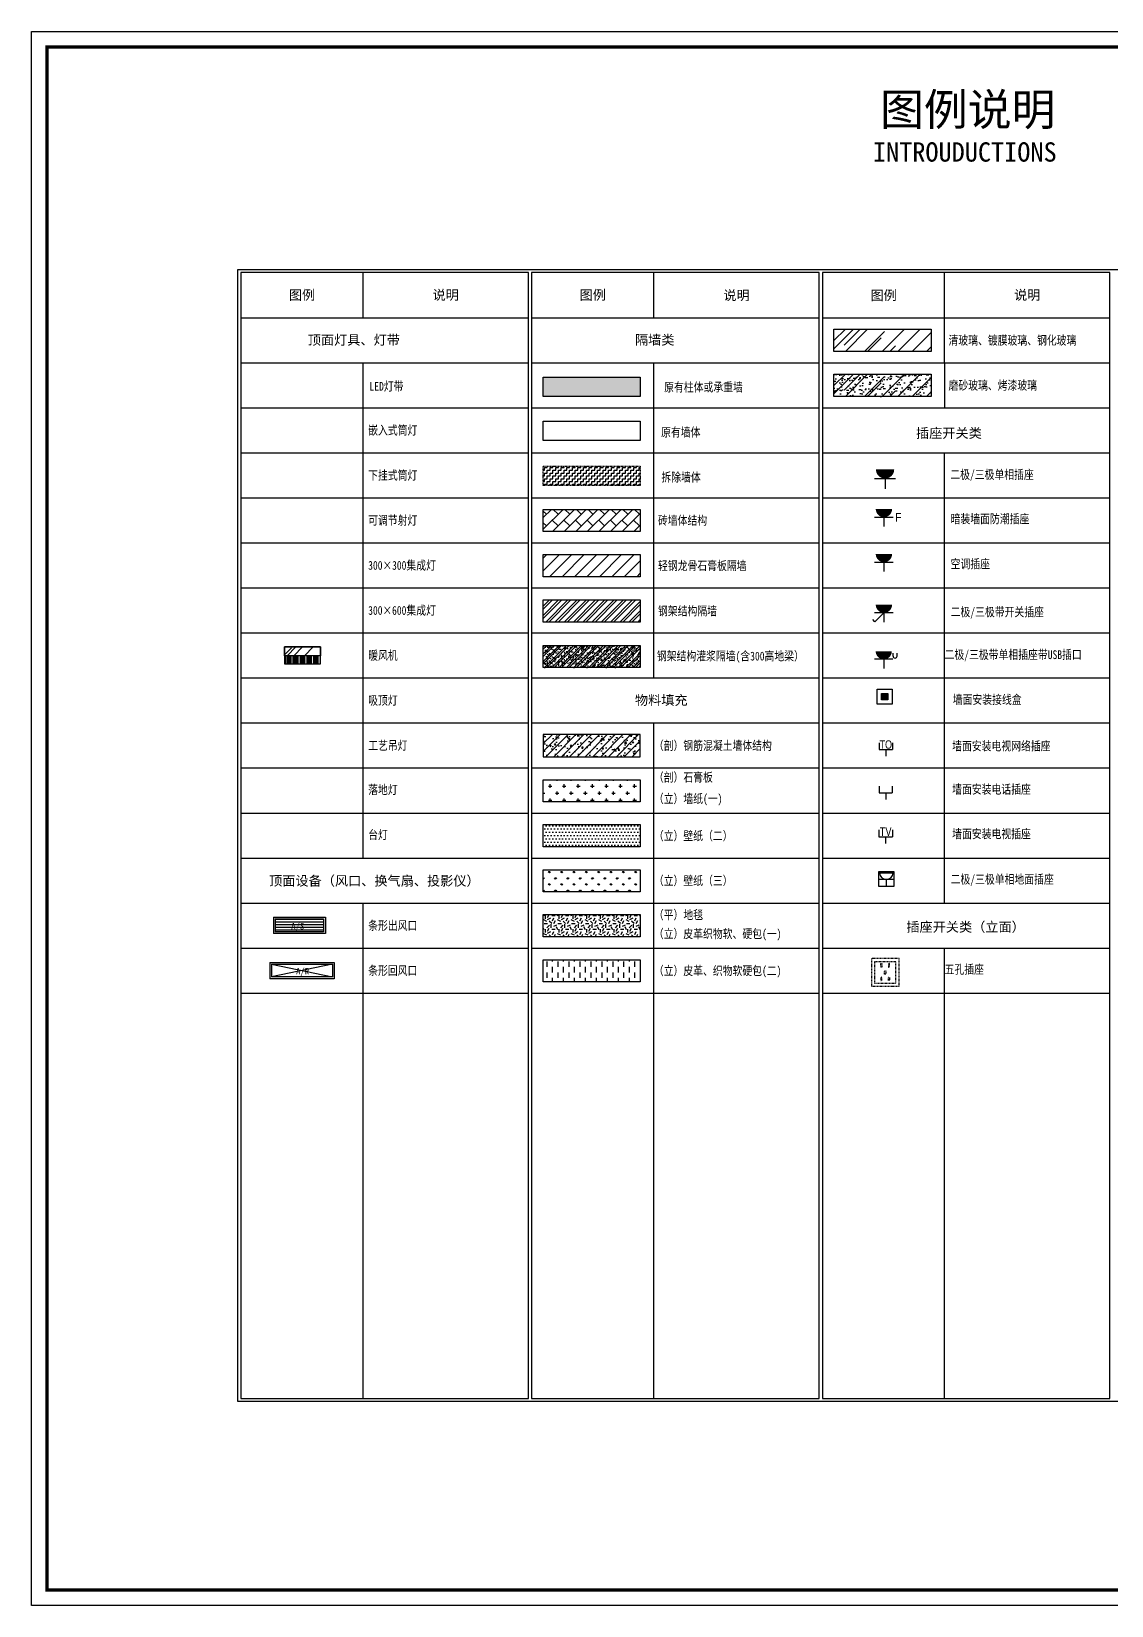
# Paper-space layout '平面系统图' of a CAD drawing. Header units: millimetres. Extents: x 29439 to 69227, y 7148 to 13316.
# Drawn here: x 30501 to 30697.8, y 7172.2 to 7459 of the extents above; entities that cross this region are included whole.
import ezdxf
from ezdxf.enums import TextEntityAlignment as Align

# ---------------------------------------------------------------- set-up
doc = ezdxf.new("R2010")
doc.units = ezdxf.units.MM
doc.header["$MEASUREMENT"] = 0
doc.linetypes.add('DASH', pattern=[0.35, 0.25, -0.1])
doc.linetypes.add('DASHED', pattern=[0.75, 0.5, -0.25])
for name, color, linetype in [('A-土建墙（含管井、立管）', 6, 'Continuous'), ('A-土建柱填充', 251, 'Continuous'), ('A-墙体拆改', 1, 'DASH'), ('A-新隔墙填充', 177, 'Continuous'), ('C-顶面设备（风口、换气扇、投影仪）', 7, 'Continuous'), ('E-开关插座点位', 7, 'DASHED'), ('E-立面填充', 250, 'Continuous'), ('LOGO', 8, 'Continuous'), ('M-机电点位(布局空间)', 7, 'Continuous'), ('W-图框', 251, 'Continuous'), ('W-文字', 35, 'Continuous'), ('顶面', 51, 'Continuous')]:
    doc.layers.add(name, color=color, linetype=linetype)
doc.styles.add('HZ', font='bzxw.shx', dxfattribs={"width": 0.9, "bigfont": 'bzhz.shx'})
doc.styles.add('WORD-2', font='simhei.ttf')
doc.styles.add('仿宋', font='simfang.ttf', dxfattribs={"width": 0.8})

# ---------------------------------------------------------------- blocks, each defined once
blk = doc.blocks.new('条形风口')
h = blk.add_hatch()
h.set_pattern_fill('ANSI31', color=250, scale=8, angle=315, style=0)
h.set_pattern_definition([(0, (0, 0), (8.881784197001252e-15, 25.4), [])])
h.paths.add_polyline_path([(-16.12207963768739, 16.12207963752007), (-16.12207963768742, 137.0376769190734), (-467.5403094889771, 137.0376769190734), (-467.5403094889771, 16.12207963752007)])
blk.add_line((-483.6623891261988, 153.1597565565935), (-483.6623891261988, 0))
at = {"color": 251}
blk.add_line((-467.5403094889771, 137.0376769190734), (-467.5403094889771, 16.12207963752007), dxfattribs=at)
blk.add_lwpolyline([(-483.6623891261988, 153.1597565565935), (0, 153.1597565565935), (0, 0), (-483.6623891261988, 0)])
blk.add_lwpolyline([(-483.6623891261988, 153.1597565565935), (0, 153.1597565565935), (0, 0), (-483.6623891261988, 0)])
blk.add_lwpolyline([(-467.5403094889771, 137.0376769190734), (-16.12207963768742, 137.0376769190734), (-16.12207963768742, 16.12207963752007), (-467.5403094889771, 16.12207963752007)], dxfattribs=at)
blk.add_lwpolyline([(-467.5403094889771, 137.0376769190734), (-16.12207963768742, 137.0376769190734), (-16.12207963768742, 16.12207963752007), (-467.5403094889771, 16.12207963752007)], dxfattribs=at)
at = {"style": 'WORD-2', "flags": 1}
blk.add_attdef('A/S_001', (-341.8309105697854, -165.7867757631267), '', height=82.71900717422854, dxfattribs=at)
blk = doc.blocks.new('条形风口1')
blk.add_line((-2.91038304567337e-11, 149.9999999999964), (0, 0))
at = {"color": 251}
for p, q in [((16.12207963719266, 133.8779203624754), (16.12207963721812, 16.12207963751916)), ((16.12207963719266, 133.8779203624754), (583.8779203623089, 16.12207963751916)), ((583.8779203622798, 133.8779203624754), (16.12207963721812, 16.12207963751916))]:
    blk.add_line(p, q, dxfattribs=at)
blk.add_lwpolyline([(-2.91038304567337e-11, 149.9999999999964), (599.9999999999709, 149.9999999999964), (600, 0), (0, 0)])
blk.add_lwpolyline([(-2.91038304567337e-11, 149.9999999999964), (599.9999999999709, 149.9999999999964), (600, 0), (0, 0)])
blk.add_lwpolyline([(16.12207963719266, 133.8779203624754), (583.8779203622798, 133.8779203624754), (583.8779203623089, 16.12207963751916), (16.12207963721812, 16.12207963751916)], dxfattribs=at)
blk.add_lwpolyline([(16.12207963719266, 133.8779203624754), (583.8779203622798, 133.8779203624754), (583.8779203623089, 16.12207963751916), (16.12207963721812, 16.12207963751916)], dxfattribs=at)
at = {"style": 'WORD-2'}
blk.add_attdef('A/S_001', (253.0175204722898, 39.42677585221856), '', height=59.99999999999999, dxfattribs=at)
blk = doc.blocks.new('二极 三极单相插座  暗装')
for p, q in [((-54.08632649161154, 54.50120122862427), (54.08632649158244, 54.50120122862427)), ((0, 54.50120122862427), (0, 0))]:
    blk.add_line(p, q)
at = {"const_width": 47.20275000180854}
blk.add_lwpolyline([(23.64862500090385, 101.4327811558542, -0.4142135623730951), (0, 77.78415615495032, -0.4142135623730951), (-23.64862500090385, 101.4327811558542, -0.4142135623730951)], format="xyb", dxfattribs=at)
blk = doc.blocks.new('*U201')
at = {"color": 0}
blk.add_lwpolyline([(0, -43), (86, -43), (86, 43), (0, 43)], close=True, dxfattribs=at)
at = {"color": 251}
for points in [[(10, -33), (76, -33), (76, 33), (10, 33)], [(29.17561461753212, 27.45254471567462), (33, 27.45254471567462), (33, 16.88952794165818), (29.17561461753212, 16.88952794165818)], [(44.9121926912339, -5.281508387008215), (41.08780730876602, -5.281508387008215), (41.08780730876602, 5.281508387008215), (44.9121926912339, 5.281508387008215)], [(56.82438538246797, 27.4525447156745), (53.00000000000011, 27.45254471567454), (53.00000000000002, 16.8895279416581), (56.82438538246789, 16.88952794165806)], [(29.17561461753212, -24.86963931493227), (33, -24.86963931493227), (33, -14.30662254091583), (29.17561461753212, -14.30662254091583)], [(56.82438538246757, -24.86963931493238), (52.99999999999967, -24.86963931493234), (52.99999999999977, -14.30662254091591), (56.82438538246765, -14.30662254091594)]]:
    blk.add_lwpolyline(points, close=True, dxfattribs=at)
blk = doc.blocks.new('墙面防潮插座 暗装')
for p, q in [((-54.08632649161154, 54.50120122862427), (54.08632649158244, 54.50120122862427)), ((0, 54.50120122862427), (0, 0))]:
    blk.add_line(p, q)
at = {"const_width": 47.20275000180854}
blk.add_lwpolyline([(23.64862500090385, 101.4327811558542, -0.4142135623730951), (0, 77.78415615495032, -0.4142135623730951), (-23.64862500090385, 101.4327811558542, -0.4142135623730951)], format="xyb", dxfattribs=at)
at = {"style": 'HZ', "width": 0.9}
blk.add_text('F', height=50.00000000154614, dxfattribs=at).set_placement((82.81688806164311, 53.39449717817843), align=Align.MIDDLE)
blk = doc.blocks.new('墙面安装接线盒（平面）')
blk.add_hatch(color=250).paths.add_polyline_path([(61.00000000005821, 61.00000000006548), (25, 61.00000000006548), (25, 25), (61.00000000005821, 25)])
blk.add_lwpolyline([(0, 86.00000000006548), (86.00000000005821, 86.00000000006548), (86.00000000005821, 0), (0, 0)], close=True)
at = {"color": 251}
blk.add_lwpolyline([(25, 61.00000000006548), (61.00000000005821, 61.00000000006548), (61.00000000005821, 25), (25, 25)], close=True, dxfattribs=at)
blk = doc.blocks.new('3WFWDW')
for p, q in [((28734.17507230138, -53300.84890208498), (28842.34772528459, -53300.84890208498)), ((28842.34772528458, -53351.76519507443), (28734.17507230138, -53351.76519507443)), ((28788.26139879297, -53351.76519507443), (28788.26139879297, -53406.26639630305))]:
    blk.add_line(p, q)
blk.add_lwpolyline([(28729.56653944845, -53291.6276991358), (28847.63708397897, -53291.6276991358), (28847.63708397897, -53407.81301811361), (28729.56653944845, -53407.81301811361)], close=True)
for centre, radius, start, end in [((28788.54551437017, -53297.27838137383), 54.4875544404814, 183.7572334339885, 269.7012400831326), ((28787.97728321579, -53297.27838137382), 54.48755444048588, 270.298759916963, 356.2427665660044)]:
    blk.add_arc(centre, radius, start, end)
blk = doc.blocks.new('二极 三极带开关插座 暗装')
for p, q in [((-43.69250389302033, 2.244025026855525), (-54.90161723474739, 13.43974651797635)), ((45.78736634177039, 46.13858305034591), (-45.78736634174129, 46.13858305034591)), ((0, 46.13858305034591), (-43.69250389302033, 2.244025026855525)), ((0, 46.13858305034591), (0, 0))]:
    blk.add_line(p, q)
at = {"const_width": 39.96000000123568}
blk.add_lwpolyline([(-20.0200000006007, 85.86902108368668, 0.4142135623730951), (0, 65.8490210830696, 0.4142135623730951), (20.02000000062981, 85.86902108368668, 0.4142135623730951)], format="xyb", dxfattribs=at)
blk = doc.blocks.new('cvhsj')
at = {"layer": 'M-机电点位(布局空间)'}
for p, q in [((12253.70355291562, -143759.5060262741), (12271.40445455801, -143759.5060262741)), ((12253.70355291562, -143783.154651275), (12271.40445455801, -143783.154651275))]:
    blk.add_line(p, q, dxfattribs=at)
blk.add_lwpolyline([(12253.70355291562, -143759.5060262741, 0.4142135623730951), (12241.87924041517, -143771.3303387746, 0.4142135623730951), (12253.70355291562, -143783.154651275, 0.4142135623730951)], format="xyb", dxfattribs=at)
at = {"layer": 'M-机电点位(布局空间)', "color": 7, "xscale": -1, "rotation": 270}
blk.add_blockref('二极 三极单相插座  暗装', (12180.50465863156, -143705.1020544705), dxfattribs=at)
blk = doc.blocks.new('墙面安装电脑信息插座')
at = {"linetype": 'Continuous'}
for p, q in [((-40.00000000125146, 80.00000000252112), (-40.00000000125146, 40.00000000126056)), ((-40.00000000125146, 40.00000000126056), (40.00000000125146, 40.00000000126056)), ((0, 40.00000000126056), (0, 0)), ((40.00000000125146, 80.00000000252112), (40.00000000125146, 40.00000000126056))]:
    blk.add_line(p, q, dxfattribs=at)
at = {"style": 'HZ', "width": 0.8}
blk.add_text('TO', height=50.00000000154614, dxfattribs=at).set_placement((0, 70.00000000218824), align=Align.MIDDLE)
blk = doc.blocks.new('墙面安装电视插座')
at = {"linetype": 'Continuous'}
for p, q in [((-40.00000000125146, 80.00000000252112), (-40.00000000125146, 40.00000000126056)), ((-40.00000000125146, 40.00000000126056), (40.00000000125146, 40.00000000126056)), ((0, 40.00000000126056), (0, 0)), ((40.00000000125146, 80.00000000252112), (40.00000000125146, 40.00000000126056))]:
    blk.add_line(p, q, dxfattribs=at)
at = {"style": 'HZ', "width": 0.8}
blk.add_text('TV', height=50.00000000154614, dxfattribs=at).set_placement((0, 70.00000000218824), align=Align.MIDDLE)
blk = doc.blocks.new('A$C770721B3')
h = blk.add_hatch()
h.set_pattern_fill('玻璃', color=251, scale=5, angle=45, style=0)
h.set_pattern_definition([(45, (0.2930009575421764, -4.101987353125395), (4.242640687119286, 11.31370849898476), [75, -10, 25, -5]), (45, (3.227494099466298, 2.368039694731522), (-8.237794000823278, 1.166726188957804), [15, -1.65, 30, -3.75]), (45, (-0.9444359095342634, 0.6709834198838109), (16.0159685938753, 20.75358402782517), [40, -7, 20, -5])])
h.paths.add_polyline_path([(0.2930009575421755, 4.101987185577826), (0.293000957542648, 2.124243323568976), (8.496975496245813, 2.124243323568976), (8.49697549624534, 4.101987185577826)])
h = blk.add_hatch()
h.set_pattern_fill('ACAD_ISO04W100', color=251, scale=5, angle=45, style=0)
h.set_pattern_definition([(0, (4.394988226894384, 1.208621165231591), (0, 0.25), [1.2, -0.15, 0.025, -0.15])])
h.paths.add_polyline_path([(8.496975496245796, 2.124243323568976), (0.2930009575426311, 2.124243323568976), (0.2930009575430859, 0.2929990068941777), (8.49697549624625, 0.2929990068941777)])
at = {"color": 251}
for points in [[(0.2930009575421764, 2.124243323568976), (0.2930009575421764, 4.101987185577826), (8.49697549624534, 4.101987185577826), (8.49697549624716, 2.124243323568976)], [(0.2930009575430859, 0.2929990068941777), (8.49697549624625, 0.2929990068941777), (8.49697549624534, 4.101987185577826), (0.2930009575421764, 4.101987185577826)], [(0.2930009575439954, 2.124243323568976), (0.2930009575430859, 0.2929990068941777), (8.49697549624625, 0.2929990068941777), (8.49697549624716, 2.124243323568976)]]:
    blk.add_lwpolyline(points, close=True, dxfattribs=at)

psp = doc.layouts.new('平面系统图')

# ---------------------------------------------------------------- hatches: boundary and pattern name
h = psp.add_hatch()
h.set_pattern_fill('ZIGZAG', color=250, scale=0.16, style=0)
h.set_pattern_definition([(0, (30973.94665536334, 7183.979559267687), (0.508, 0.508), [0.508, -0.508]), (90, (30974.45465536334, 7183.979559267687), (-0.508, 0.508), [0.508, -0.508])])
h.paths.add_polyline_path([(30594.23843658136, 7379.793538618323), (30611.92129970155, 7379.793538618323), (30611.92129970155, 7376.277242201172), (30594.23843658136, 7376.277242201172)])
at = {"layer": 'A-土建柱填充'}
psp.add_hatch(color=256, dxfattribs=at).paths.add_polyline_path([(30611.92129970155, 7392.513769081575), (30611.92129970155, 7396.030065498726), (30594.23843658136, 7396.030065498726), (30594.23843658136, 7392.513769081575)])
at = {"layer": 'A-新隔墙填充'}
h = psp.add_hatch(dxfattribs=at)
h.set_pattern_fill('ANSI32', color=256, scale=0.1, style=0)
h.set_pattern_definition([(44.99999999999999, (28697.56582804502, 7196.025791913618), (-0.6735192090801867, 0.6735192090801867), []), (44.99999999999999, (28698.01484104502, 7196.025791913618), (-0.6735192090801867, 0.6735192090801867), [])])
h.paths.add_polyline_path([(30594.23843658133, 7347.14517146944), (30611.92129970152, 7347.14517146944), (30611.92129970152, 7343.104990903736), (30594.23843658133, 7343.104990903736)])
h = psp.add_hatch(dxfattribs=at)
h.set_pattern_fill('AR-CONC', color=250, scale=0.008)
h.set_pattern_definition([(49.99999999999999, (30597.16827427993, 7347.14517146944), (1.457477351968032, -0.1275126843112247), [0.1524, -1.6764]), (355, (30597.16827427993, 7347.14517146944), (-0.2819473713997547, 1.528454761912281), [0.12192, -1.34112467336]), (100.4514446999999, (30597.28973033593, 7347.13454544144), (1.175529976722826, 1.400942015297561), [0.1295200703999997, -1.424721956799998]), (46.18420000000002, (30597.16827427993, 7347.55157146944), (2.168632327137039, -0.3363386234618172), [0.2285999999999987, -2.51459999999999]), (96.63555760999992, (30597.34899347993, 7347.52354346944), (1.899233072412024, 1.979408996781772), [0.19428018512, -2.13708486528]), (351.1841511700001, (30597.16827427993, 7347.55157146944), (1.899233072519816, 1.979408996684261), [0.18287973656, -2.01167785536]), (21, (30597.37147427993, 7347.44997146944), (1.21291513015306, -0.818121585496701), [0.1524, -1.6764]), (326.0000000000001, (30597.37147427993, 7347.44997146944), (0.4944162267811766, 1.473503728978554), [0.12192, -1.34112]), (71.45144499999999, (30597.47255054073, 7347.38179467024), (1.707331354229729, 0.655382151087242), [0.1295200704, -1.4247195008]), (37.50000000000001, (30597.16827427993, 7347.14517146944), (0.02470882600473454, 0.676440310985225), [0, -1.324864, 0, -1.36144, 0, -1.3462]), (7.500000000000001, (30597.16827427993, 7347.14517146944), (0.534557300082446, 0.8014445985449561), [0, -0.776224, 0, -1.294384, 0, -0.5130800000000001]), (327.5, (30596.71513827993, 7347.14517146944), (1.084724761334971, -0.04582995194138755), [0, -0.508, 0, -1.58496, 0, -2.10312]), (317.5, (30596.51193827993, 7347.14517146944), (1.185033451088144, 0.2034119282666643), [0, -0.6604000000000001, 0, -1.052576, 0, -1.49352])])
h.paths.add_polyline_path([(30594.23843658133, 7347.14517146944), (30611.92129970152, 7347.14517146944), (30611.92129970152, 7343.104990903736), (30594.23843658133, 7343.104990903736)])
at = {"layer": 'E-立面填充', "ltscale": 1000}
h = psp.add_hatch(dxfattribs=at)
h.set_pattern_fill('AR-RROOF', color=250, scale=0.1683408569043624, angle=45, style=0)
h.set_pattern_definition([(44.99999999999999, (30473.20487571061, 7142.507960953811), (3.628185625539426, 9.675161668105131), [64.13786648056207, -8.55171553074161, 21.37928882685403, -4.275857765370805]), (44.99999999999999, (30475.71437076828, 7148.040944032758), (-7.044727089589049, 0.9977510470233419), [12.82757329611242, -1.411033062572366, 25.65514659222483, -3.206893324028104]), (44.99999999999999, (30472.14665490317, 7146.589669782542), (13.69640073641133, 17.74787468493035), [34.20686212296644, -5.986200871519128, 17.10343106148322, -4.275857765370805])])
h.paths.add_polyline_path([(30647.21267217411, 7400.713175862019), (30664.89553477361, 7400.713175862019), (30664.89553477361, 7404.753356427725), (30647.21267217411, 7404.753356427725)])
h = psp.add_hatch(dxfattribs=at)
h.set_pattern_fill('AR-RROOF', color=250, scale=0.1683408569043624, angle=45, style=0)
h.set_pattern_definition([(44.99999999999999, (30473.20487571061, 7134.303986415107), (3.628185625539426, 9.675161668105131), [64.13786648056207, -8.55171553074161, 21.37928882685403, -4.275857765370805]), (44.99999999999999, (30475.71437076828, 7139.836969494055), (-7.044727089589049, 0.9977510470233419), [12.82757329611242, -1.411033062572366, 25.65514659222483, -3.206893324028104]), (44.99999999999999, (30472.14665490317, 7138.385695243838), (13.69640073641133, 17.74787468493035), [34.20686212296644, -5.986200871519128, 17.10343106148322, -4.275857765370805])])
h.paths.add_polyline_path([(30647.21267217411, 7392.509201323316), (30664.89553477361, 7392.509201323316), (30664.89553477361, 7396.54938188902), (30647.21267217411, 7396.54938188902)])
h = psp.add_hatch(dxfattribs=at)
h.set_pattern_fill('AM砂、灰土SC0.1', color=250, scale=0.008, angle=45, style=0)
h.set_pattern_definition([(82.50000000000001, (30973.94665536334, 7339.855075503047), (-1.125610547127714, 1.054341698025288), [0, -1.215999999999996, 0, -1.359999999999997, 0, -1.299999999999996]), (52.49999999999999, (30973.94665536334, 7339.855075503047), (-0.595310008593669, 2.597583783762943), [0, -0.6560000000000001, 0, -1.096, 0, -0.42]), (12.5, (30973.25086229065, 7339.159282430361), (1.758423418312238, 1.764825906521974), [0, -0.4, 0, -1.44, 0, -1.88]), (2.499999999999997, (30973.25086229065, 7339.159282430361), (1.204033730841295, 2.197010280676081), [0, -0.2, 0, -0.944, 0, -1.08])])
h.paths.add_polyline_path([(30647.21267217411, 7392.509201323316), (30664.89553477361, 7392.509201323316), (30664.89553477361, 7396.54938188902), (30647.21267217411, 7396.54938188902)])
at = {"layer": 'E-立面填充'}
h = psp.add_hatch(dxfattribs=at)
h.set_pattern_fill('BRICK', color=250, scale=0.2356771996661073, angle=45, style=0)
h.set_pattern_definition([(44.99999999999999, (22224.29929294185, 7768.92889686044), (-1.058220807448998, 1.058220807448999), []), (135, (22224.29929294185, 7768.92889686044), (-2.116441614897997, -2.116441614897996), [1.496550217879781, -1.496550217879781]), (135, (22225.35751374931, 7769.987117667889), (-2.116441614897997, -2.116441614897996), [-1.496550217879781, 1.496550217879781])])
h.paths.add_polyline_path([(30611.92129970155, 7371.937458272784), (30594.23843658136, 7371.937458272784), (30594.23843658136, 7367.897277707079), (30611.92129970155, 7367.897277707079)])
at = {"layer": 'E-立面填充', "ltscale": 1000}
h = psp.add_hatch(dxfattribs=at)
h.set_pattern_fill('ANSI31', color=250, scale=0.505022570713087, style=0)
h.set_pattern_definition([(44.99999999999999, (22224.29929294185, 7768.757255202455), (-1.13380800798107, 1.13380800798107), [])])
h.paths.add_polyline_path([(30594.23843658136, 7363.685455483484), (30611.92129970155, 7363.685455483484), (30611.92129970155, 7359.645274917779), (30594.23843658136, 7359.645274917779)])
h = psp.add_hatch(dxfattribs=at)
h.set_pattern_fill('ANSI32', color=250, scale=0.1250123380102836, style=0)
h.set_pattern_definition([(44.99999999999999, (28221.6088039679, 7169.149358210963), (-0.8419821102195109, 0.8419821102195111), []), (44.99999999999999, (28222.17012561717, 7169.149358210963), (-0.8419821102195109, 0.8419821102195111), [])])
h.paths.add_polyline_path([(30594.23843658133, 7355.433452694054), (30611.92129970152, 7355.433452694054), (30611.92129970152, 7351.393272128349), (30594.23843658133, 7351.393272128349)])
at = {"layer": 'E-立面填充'}
h = psp.add_hatch(dxfattribs=at)
h.set_pattern_fill('AN钢筋混凝土SC10', color=250, scale=0.4040180565704696, style=0, pattern_type=2)
h.set_pattern_definition([(44.99999999999999, (22224.2992919004, 7412.70249373545), (-0.7142097688069731, 0.7142097688069733), []), (49.99999999999999, (22224.2992919004, 7412.70249373545), (2.897860650297366, -0.2535299562131585), [0.3030135424278522, -3.333148966706375]), (355, (22224.2992919004, 7412.70249373545), (-0.5605804415288513, 3.038992040250736), [0.2424108339422817, -2.666519173365099]), (100.4514, (22224.54078028031, 7412.68136625761), (2.33728236107883, 2.78546023906301), [0.257521876892323, -2.832740734699525]), (46.18420000000002, (22224.2992919004, 7413.51052984859), (4.311846543579628, -0.668726704946696), [0.4545203136417755, -4.999723450059535]), (96.63559999999981, (22224.65861240912, 7413.454802397711), (3.776206098446842, 3.935612090717601), [0.3862828274590265, -4.249110423298958]), (351.1842, (22224.2992919004, 7413.51052984859), (3.776203026232629, 3.935615040149945), [0.3636162509134229, -3.999778760047652]), (21, (22224.70330995696, 7413.308520820305), (2.411612271501089, -1.626653017451686), [0.3030135424278522, -3.333148966706375]), (326.0000000000001, (22224.70330995696, 7413.308520820305), (0.9830378753675619, 2.929737119218181), [0.2424108339422817, -2.666519173365099]), (71.4514, (22224.90427756003, 7413.172966273795), (3.394651134860251, 1.303081444654632), [0.2575218768923249, -2.832740734699545]), (37.50000000000001, (22224.2992919004, 7412.70249373545), (0.04912801113469868, 1.344951278691805), [0, -2.634197728839462, 0, -2.706920979022147, 0, -2.676619624779362]), (7.499999999999998, (22224.2992919004, 7412.70249373545), (1.062848432602693, 1.593494533233432), [0, -1.543348976099194, 0, -2.573595020353891, 0, -1.020145592840436]), (327.5, (22223.39833163424, 7412.70249373545), (2.156739032160903, -0.09112575444320344), [0, -1.010045141426174, 0, -3.151340841249663, 0, -4.181586885504361]), (317.5, (22222.99431357767, 7412.70249373545), (2.356177427564877, 0.4044422041492418), [0, -1.313058683854027, 0, -2.092813533035032, 0, -2.969532715792951])])
h.paths.add_polyline_path([(30594.23843658133, 7326.877405013691), (30611.92129970156, 7326.877405013692), (30611.92129970156, 7330.917585579396), (30594.23843658133, 7330.917585579396)])
h = psp.add_hatch(dxfattribs=at)
h.set_pattern_fill('CROSS', color=250, scale=0.2020090282852348, style=0)
h.set_pattern_definition([(0, (22222.61588333135, 7412.60329838522), (1.282757329611241, 1.282757329611241), [0.6413786648056203, -1.924135994416862]), (90, (22222.93657266376, 7412.282609052817), (-1.282757329611241, 1.282757329611241), [0.6413786648056203, -1.924135994416862])])
h.paths.add_polyline_path([(30594.23843658133, 7322.665582789966), (30611.92129970156, 7322.665582789966), (30611.92129970156, 7318.625402224261), (30594.23843658133, 7318.625402224261)])
at = {"layer": 'E-立面填充', "ltscale": 1000}
h = psp.add_hatch(dxfattribs=at)
h.set_pattern_fill('DOTS', color=250, scale=0.375037014030881, style=0)
h.set_pattern_definition([(0, (27586.68362108649, 7201.785080397377), (0.2976856298870116, 0.5953712597740233), [0, -0.5953712597740233])])
h.paths.add_polyline_path([(30594.23843658133, 7314.50963650199), (30611.92129918084, 7314.50963650199), (30611.92129918084, 7310.469455936285), (30594.23843658133, 7310.469455936284)])
h = psp.add_hatch(dxfattribs=at)
h.set_pattern_fill('GRASS', color=250, scale=0.0625061690051469, style=0)
h.set_pattern_definition([(90, (27586.68362108648, 7197.922688986654), (-1.12264204841694, 1.12264204841694), [0.297685629887012, -1.94759846694687]), (44.99999999999999, (27586.68362108648, 7197.922688986654), (-1.122642813626106, 1.122642813626107), [0.297685629887012, -1.289971062843719]), (135, (27586.68362108648, 7197.922688986654), (-1.122642813626107, -1.122642813626106), [0.297685629887012, -1.289971062843719])])
h.paths.add_polyline_path([(30594.23843658133, 7306.270382811752), (30611.92129918084, 7306.270382811752), (30611.92129918084, 7302.230202246047), (30594.23843658133, 7302.230202246047)])
at = {"layer": 'E-立面填充'}
h = psp.add_hatch(dxfattribs=at)
h.set_pattern_fill('DD地毯1SC500', color=250, scale=2.500246760205671, style=0, pattern_type=2)
h.set_pattern_definition([(0, (27926.6469535518, 7076.449698950518), (2.500246760205671, 2.500246760205671), [0.6250616900514178, -1.875185070154253]), (0, (27928.02208926991, 7077.949847006642), (2.500246760205671, 2.500246760205671), [0.6250616900514178, -1.875185070154253]), (90, (27926.89697822782, 7077.32478531659), (-2.50024676020567, 2.500246760205671), [0.6250616900514178, -1.875185070154253]), (90, (27927.8970769319, 7078.199871682663), (-2.50024676020567, 2.500246760205671), [0.6250616900514178, -1.875185070154253]), (44.99999999999999, (27927.14700290384, 7078.199871682663), (2.775831520424789e-16, 2.500246760253237), [0.6250616900514178, -2.910821186578005]), (135, (27928.02208926991, 7076.449698950518), (-2.500246760253237, 2.775831520424789e-16), [0.6250616900514178, -2.910821186578005]), (26.56505119999999, (27927.27201524184, 7077.19977297858), (2.500246760205906, 1.000259923850567e-09), [0.6250616900514175, -4.965660025042479]), (26.56505119999999, (27928.39712628394, 7078.449896358683), (2.500246760205906, 1.000259923850567e-09), [0.6250616900514175, -4.965660025042479]), (63.43494882, (27928.39712628394, 7076.449698950518), (1.275092088064729e-10, 2.500246760205906), [0.6250616900514091, -4.965660025042411]), (63.43494882, (27927.27201524184, 7077.57480999261), (1.275092088064729e-10, 2.500246760205906), [0.6250616900514091, -4.965660025042411]), (63.43494882, (27928.14710160792, 7076.949748302559), (1.275092088064729e-10, 2.500246760205906), [0.6250616900514091, -4.965660025042411]), (116.5650512, (27926.6469535518, 7077.824834668631), (-1.000260756600023e-09, 2.500246760205906), [0.6250616900514094, -4.965660025042414]), (153.43494882, (27927.14700290384, 7076.824735964549), (-2.500246760205906, 1.27510041555929e-10), [0.6250616900514177, -4.965660025042479])])
h.paths.add_polyline_path([(30594.23843658134, 7298.101687424582), (30611.92129970157, 7298.101687424582), (30611.92129970157, 7294.061506858878), (30594.23843658134, 7294.061506858878)])
at = {"layer": 'E-立面填充', "ltscale": 1000}
h = psp.add_hatch(dxfattribs=at)
h.set_pattern_fill('DASH', color=250, scale=8, angle=90, style=0)
h.set_pattern_definition([(90, (30973.94665536334, 7167.57161019028), (-1, 1), [1, -1])])
h.paths.add_polyline_path([(30594.23843658134, 7289.89771288588), (30611.92129918084, 7289.897712885881), (30611.92129918084, 7285.857532320175), (30594.23843658134, 7285.857532320175)])

# ---------------------------------------------------------------- linework, layer by layer
for p, q in [((30654.60849235928, 7362.323229122313), (30658.01658168386, 7362.323229122313)), ((30656.31253702157, 7362.323229122313), (30656.31253702157, 7360.606113409963))]:
    psp.add_line(p, q)
at = {"const_width": 1.487170591970678}
psp.add_lwpolyline([(30657.0576109768, 7363.801856225603, -0.4142135623730951), (30656.31253702157, 7363.056782270367, -0.4142135623730951), (30655.56746306633, 7363.801856225603, -0.4142135623730951)], format="xyb", dxfattribs=at)
at = {"layer": 'A-土建墙（含管井、立管）'}
for points in [[(30594.23843658136, 7396.030065498726), (30611.92129970155, 7396.030065498726), (30611.92129970155, 7392.513769081575), (30594.23843658136, 7392.513769081575)], [(30594.23843658136, 7387.997513157026), (30611.92129970155, 7387.997513157026), (30611.92129970155, 7384.481216739875), (30594.23843658136, 7384.481216739876)]]:
    psp.add_lwpolyline(points, close=True, dxfattribs=at)
at = {"layer": 'A-墙体拆改', "ltscale": 0.01}
psp.add_lwpolyline([(30594.23843658136, 7379.793538618323), (30611.92129970155, 7379.793538618323), (30611.92129970155, 7376.277242201172), (30594.23843658136, 7376.277242201172)], close=True, dxfattribs=at)
at = {"layer": 'A-新隔墙填充', "color": 251}
psp.add_lwpolyline([(30594.23843658133, 7347.14517146944), (30611.92129970152, 7347.14517146944), (30611.92129970152, 7343.104990903736), (30594.23843658133, 7343.104990903736)], close=True, dxfattribs=at)
at = {"layer": 'E-立面填充', "color": 142, "ltscale": 1000}
for points in [[(30647.21267217411, 7404.753356427725), (30664.89553477361, 7404.753356427725), (30664.89553477361, 7400.713175862019), (30647.21267217411, 7400.713175862019)], [(30647.21267217411, 7396.54938188902), (30664.89553477361, 7396.54938188902), (30664.89553477361, 7392.509201323316), (30647.21267217411, 7392.509201323316)], [(30594.23843658136, 7371.937458272913), (30611.92129970155, 7371.937458272913), (30611.92129970155, 7367.897277707208), (30594.23843658136, 7367.897277707208)], [(30594.23843658136, 7363.685455483484), (30611.92129970155, 7363.685455483484), (30611.92129970155, 7359.645274917779), (30594.23843658136, 7359.645274917779)], [(30594.23843658133, 7355.433452694054), (30611.92129970152, 7355.433452694054), (30611.92129970152, 7351.393272128349), (30594.23843658133, 7351.393272128349)], [(30594.23843658133, 7347.14517146944), (30611.92129970152, 7347.14517146944), (30611.92129970152, 7343.104990903736), (30594.23843658133, 7343.104990903736)], [(30594.23843658133, 7314.50963650199), (30611.92129918084, 7314.50963650199), (30611.92129918084, 7310.469455936285), (30594.23843658133, 7310.469455936284)], [(30594.23843658133, 7306.270382811752), (30611.92129918084, 7306.270382811752), (30611.92129918084, 7302.230202246047), (30594.23843658133, 7302.230202246047)], [(30594.23843658134, 7289.89771288588), (30611.92129918084, 7289.897712885881), (30611.92129918084, 7285.857532320175), (30594.23843658134, 7285.857532320175)]]:
    psp.add_lwpolyline(points, close=True, dxfattribs=at)
at = {"layer": 'E-立面填充', "color": 142}
for points in [[(30594.23843658133, 7326.877405013691), (30611.92129970156, 7326.877405013692), (30611.92129970156, 7330.917585579396), (30594.23843658133, 7330.917585579396)], [(30594.23843658133, 7322.665582789966), (30611.92129970156, 7322.665582789966), (30611.92129970156, 7318.625402224261), (30594.23843658133, 7318.625402224261)], [(30594.23843658134, 7298.101687424582), (30611.92129970157, 7298.101687424582), (30611.92129970157, 7294.061506858878), (30594.23843658134, 7294.061506858878)]]:
    psp.add_lwpolyline(points, close=True, dxfattribs=at)
at = {"layer": 'LOGO'}
psp.add_lwpolyline([(30500.99220970533, 7459.002446981194), (30910.99220970638, 7459.002446981194), (30910.99220970638, 7172.234997300131), (30500.99220970533, 7172.234997300131)], close=True, dxfattribs=at)
at = {"layer": 'LOGO', "const_width": 0.5999870509678492}
psp.add_lwpolyline([(30503.79740722969, 7456.197249457555), (30908.18701218199, 7456.197249457555), (30908.18701218199, 7175.040194823769), (30503.79740722969, 7175.040194823769), (30503.79740722969, 7456.197249457555), (30507.00250059624, 7456.197249457555)], dxfattribs=at)
at = {"layer": 'M-机电点位(布局空间)', "color": 7}
for p, q in [((30655.42025464726, 7321.503119004518), (30655.42025464726, 7320.29328799401)), ((30657.83991666828, 7321.503119004518), (30657.83991666828, 7320.29328799401)), ((30655.42025464726, 7320.29328799401), (30657.83991666828, 7320.29328799401)), ((30656.63008565777, 7320.29328799401), (30656.63008565777, 7319.083456983501))]:
    psp.add_line(p, q, dxfattribs=at)
at = {"layer": 'W-图框', "color": 146, "linetype": 'ByBlock'}
for p, q in [((30561.41657274822, 7406.859267539588), (30561.41657274822, 7415.063242078289)), ((30614.39080834099, 7406.859267539588), (30614.39080834099, 7415.063242078289)), ((30667.36504393375, 7398.655293000884), (30667.36504393375, 7415.063242078289)), ((30539.14864185745, 7406.859267539588), (30591.53687926888, 7406.859267539587)), ((30592.12287745022, 7406.859267539588), (30644.51111486165, 7406.859267539587)), ((30645.09711304299, 7406.859267539588), (30697.48535045443, 7406.859267539587)), ((30539.14864185745, 7398.655293000884), (30591.53687926888, 7398.655293000883)), ((30561.41657274821, 7308.411573075148), (30561.41657274821, 7398.655293000884)), ((30592.12287745022, 7398.655293000884), (30644.51111486165, 7398.655293000883)), ((30614.39080834099, 7341.227471229961), (30614.39080834099, 7398.655293000884)), ((30645.09711304299, 7398.655293000884), (30697.48535045443, 7398.655293000883)), ((30667.36504393375, 7398.655293000883), (30667.36504393375, 7390.45131846218)), ((30645.09711304299, 7390.451318462181), (30697.48535045443, 7390.45131846218)), ((30667.36504393375, 7300.207598536444), (30667.36504393375, 7382.247343923477)), ((30645.09711304299, 7357.635420307368), (30697.48535045443, 7357.635420307367)), ((30592.12287745022, 7349.431445768665), (30644.51111486165, 7349.431445768664)), ((30645.09711304299, 7349.431445768665), (30697.48535045443, 7349.431445768664)), ((30592.12287745022, 7341.227471229961), (30644.51111486165, 7341.227471229961)), ((30614.39080834098, 7209.963878610709), (30614.39080834099, 7333.023496691259)), ((30592.12287745022, 7324.819522152556), (30644.51111486165, 7324.819522152555)), ((30592.12287745022, 7316.615547613852), (30644.51111486165, 7316.615547613851)), ((30539.14864185745, 7308.411573075149), (30591.53687926888, 7308.411573075148)), ((30539.14864185745, 7300.207598536445), (30591.53687926888, 7300.207598536444)), ((30561.41657274821, 7209.96387861071), (30561.41657274821, 7300.207598536445))]:
    psp.add_line(p, q, dxfattribs=at)
at = {"layer": 'W-图框', "color": 251, "linetype": 'ByBlock'}
for p, q in [((30539.14864185745, 7390.451318462181), (30591.53687926888, 7390.45131846218)), ((30592.12287745022, 7390.451318462181), (30644.51111486165, 7390.45131846218)), ((30539.14864185745, 7382.247343923477), (30591.53687926888, 7382.247343923477)), ((30592.12287745022, 7382.247343923477), (30644.51111486165, 7382.247343923477)), ((30539.14864185745, 7374.043369384774), (30591.53687926888, 7374.043369384774)), ((30592.12287745022, 7374.043369384774), (30644.51111486165, 7374.043369384774)), ((30645.09711304299, 7374.043369384774), (30697.48535045443, 7374.043369384774)), ((30539.14864185745, 7365.839394846072), (30591.53687926888, 7365.839394846071)), ((30592.12287745022, 7365.839394846072), (30644.51111486165, 7365.839394846071)), ((30645.09711304299, 7365.839394846072), (30697.48535045443, 7365.839394846071)), ((30539.14864185745, 7357.635420307368), (30591.53687926888, 7357.635420307367)), ((30592.12287745022, 7357.635420307368), (30644.51111486165, 7357.635420307367)), ((30539.14864185745, 7349.431445768665), (30591.53687926888, 7349.431445768663)), ((30539.14864185745, 7341.227471229961), (30591.53687926888, 7341.227471229961)), ((30645.09711304299, 7341.227471229961), (30697.48535045443, 7341.227471229961)), ((30539.14864185745, 7333.023496691259), (30591.53687926888, 7333.023496691257)), ((30592.12287745022, 7333.023496691259), (30644.51111486165, 7333.023496691258)), ((30645.09711304299, 7333.023496691259), (30697.48535045443, 7333.023496691258)), ((30539.14864185745, 7324.819522152556), (30591.53687926888, 7324.819522152555)), ((30539.14864185745, 7316.615547613852), (30591.53687926888, 7316.615547613851)), ((30592.12287745022, 7308.411573075149), (30644.51111486165, 7308.411573075148)), ((30645.09711304299, 7308.411573075149), (30697.48535045443, 7308.411573075148)), ((30592.12287745022, 7300.207598536445), (30644.51111486165, 7300.207598536444)), ((30645.09711304299, 7300.207598536445), (30697.48535045443, 7300.207598536444)), ((30539.14864185745, 7292.003623997743), (30591.53687926888, 7292.003623997742)), ((30592.12287745022, 7292.003623997743), (30644.51111486165, 7292.003623997742)), ((30645.09711304299, 7292.003623997743), (30697.48535045443, 7292.003623997742)), ((30539.14864185745, 7283.79964945904), (30591.53687926888, 7283.799649459038)), ((30592.12287745022, 7283.79964945904), (30644.51111486165, 7283.799649459038)), ((30645.09711304299, 7283.79964945904), (30697.48535045443, 7283.799649459038))]:
    psp.add_line(p, q, dxfattribs=at)
at = {"layer": 'W-图框', "color": 146}
for p, q in [((30645.09711304299, 7382.247343923477), (30697.48535045443, 7382.247343923477)), ((30645.09711304299, 7324.819522152556), (30697.48535045443, 7324.819522152555)), ((30645.09711304299, 7316.615547613852), (30697.48535045443, 7316.615547613851)), ((30667.36504393375, 7209.963878610709), (30667.36504393375, 7292.003623997742))]:
    psp.add_line(p, q, dxfattribs=at)
at = {"layer": 'W-图框', "color": 44, "ltscale": 20}
psp.add_lwpolyline([(30538.56264367612, 7415.649240259627), (30804.60581800263, 7415.649240259624), (30804.60581800263, 7209.377880429372), (30538.56264367612, 7209.377880429375)], close=True, dxfattribs=at)
at = {"layer": 'W-图框', "color": 146}
for points in [[(30591.53687926888, 7415.063242078289), (30539.14864185745, 7415.063242078289), (30539.14864185745, 7209.96387861071), (30591.53687926888, 7209.963878610709)], [(30644.51111486165, 7415.063242078289), (30592.12287745022, 7415.063242078289), (30592.12287745022, 7209.96387861071), (30644.51111486165, 7209.963878610709)], [(30697.48535045443, 7415.063242078289), (30645.09711304299, 7415.063242078289), (30645.09711304299, 7209.96387861071), (30697.48535045443, 7209.963878610709)]]:
    psp.add_lwpolyline(points, close=True, dxfattribs=at)
at = {"layer": '顶面'}
psp.add_lwpolyline([(30503.79740722969, 7456.197249457555), (30908.18701218199, 7456.197249457555), (30908.18701218199, 7175.040194823769), (30503.79740722969, 7175.040194823769)], close=True, dxfattribs=at)

# ---------------------------------------------------------------- block references
at = {"color": 1, "xscale": 0.8, "yscale": 0.8, "zscale": 0.8}
psp.add_blockref('A$C770721B3', (30546.84734329438, 7343.58334468177), dxfattribs=at)
at = {"layer": 'C-顶面设备（风口、换气扇、投影仪）', "color": 7}
ref = psp.add_blockref('条形风口', (30554.54191712349, 7294.640615813753), dxfattribs=dict(at, xscale=0.01953327271119812, yscale=0.01953327271119812, zscale=0.01953327271119812))
ref.add_attrib('A/S_001', 'A/S', (30548.30882797532, 7295.410749778598), dxfattribs={"layer": '0', "height": 1.171996362671887, "style": 'WORD-2'})
ref = psp.add_blockref('条形风口1', (30544.42262548947, 7286.436641275051), dxfattribs=dict(at, xscale=0.01953327271119812, yscale=0.01953327271119812, zscale=0.01953327271119812))
ref.add_attrib('A/S_001', 'A/R', (30549.19324884785, 7287.206775239894), dxfattribs={"layer": '0', "height": 1.171996362671887, "style": 'WORD-2'})
at = {"layer": 'E-开关插座点位', "xscale": 0.05860494028584273, "yscale": 0.05860494028584273, "zscale": 0.05860494028584273}
psp.add_blockref('*U201', (30654.02133926598, 7287.568573921806), dxfattribs=at)
at = {"layer": 'M-机电点位(布局空间)', "color": 7}
for name, p, xscale, yscale, zscale in [('二极 三极单相插座  暗装', (30656.51695998769, 7375.64990960518), 0.03516296417150563, 0.03516296417150563, 0.03516296417150563), ('墙面防潮插座 暗装', (30656.31253702157, 7368.810087948666), 0.03150601589766905, 0.03150601589766905, 0.03150601589766905), ('二极 三极带开关插座 暗装', (30656.31253702157, 7351.373984924861), 0.03730043691053748, 0.03730043691053748, 0.03730043691053748), ('墙面安装接线盒（平面）', (30655.09648857119, 7336.472626261337), 0.03150601589766905, 0.03150601589766905, 0.03150601589766905), ('墙面安装电脑信息插座', (30656.65185024433, 7326.971575294748), 0.03045831313570689, 0.03045831313570689, 0.03045831313570689), ('墙面安装电视插座', (30656.62556724718, 7311.036645868334), 0.03144048338460192, 0.03144048338460192, 0.03144048338460192), ('3WFWDW', (29981.89423134427, 8555.196309466213), 0.02344197611433708, 0.02344197611433708, 0.02344197611433708)]:
    psp.add_blockref(name, p, dxfattribs=dict(at, xscale=xscale, yscale=yscale, zscale=zscale))
at = {"layer": 'M-机电点位(布局空间)', "color": 4, "xscale": 0.03108369742544789, "yscale": 0.03108369742544789, "zscale": 0.03108369742544789, "rotation": 90}
psp.add_blockref('cvhsj', (26189.39259594517, 6964.310463959073), dxfattribs=at)

# ---------------------------------------------------------------- texts
at = {"layer": 'W-文字', "color": 2, "lineweight": 0, "ltscale": 1000, "style": 'WORD-2'}
for s, height, p in [('图例说明', 5.859981813359435, (30671.58423083937, 7441.860696235484)), (' INTROUDUCTIONS', 3.515989088015661, (30669.84711937895, 7435.291959039784))]:
    psp.add_text(s, height=height, dxfattribs=at).set_placement(p, align=Align.CENTER)
at = {"layer": 'W-文字', "color": 2, "ltscale": 1000, "style": 'WORD-2'}
for s, p in [('图例', (30550.28260730283, 7411.030075270525)), ('说明', (30576.47672600855, 7411.030075270525)), ('图例', (30603.2568428956, 7411.030075270525)), ('说明', (30629.45096160132, 7410.961254808938)), ('图例', (30656.25340317469, 7410.969479693372)), ('说明', (30682.42519719409, 7411.030075270525))]:
    psp.add_text(s, height=1.757994544007831, dxfattribs=at).set_placement(p, align=Align.MIDDLE)
for s, height, p in [('顶面灯具、灯带', 1.757994544007831, (30551.33435491733, 7401.925915710344)), ('隔墙类', 1.758148208575282, (30610.95198854169, 7401.94100995869)), ('插座开关类', 1.758148208575282, (30662.15302903967, 7384.958267252907)), ('物料填充', 1.758148208575282, (30610.95198854169, 7336.309213649064)), ('顶面设备（风口、换气扇、投影仪）', 1.757994544007831, (30544.28719960306, 7303.392724314488)), ('插座开关类（立面）', 1.758148208575282, (30660.3993872481, 7294.984808520752))]:
    psp.add_text(s, height=height, dxfattribs=at).set_placement(p)
at = {"layer": 'W-文字', "color": 35, "style": '仿宋', "width": 0.8}
for s, p in [('清玻璃、镀膜玻璃、钢化玻璃', (30668.08040026235, 7402.733266144874)), ('LED灯带', (30562.58283451534, 7394.356385555876, -44.67261773097053)), ('磨砂玻璃、烤漆玻璃', (30668.08040026235, 7394.52929160617)), ('嵌入式筒灯', (30562.3396847177, 7386.349331192828, -55.84077216371315)), ('下挂式筒灯', (30562.3396847177, 7378.145356654126, -55.84077216371315)), ('二极/三极单相插座 ', (30668.40267911732, 7378.273540865828)), ('可调节射灯', (30562.3396847177, 7369.941382115422, -55.84077216371315)), ('砖墙体结构 ', (30615.1443960684, 7369.917367990061)), ('暗装墙面防潮插座', (30668.46490742318, 7370.204371739566)), ('300×300集成灯', (30562.3396847177, 7361.737407576719)), ('轻钢龙骨石膏板隔墙', (30615.1443960684, 7361.665365200632)), ('空调插座', (30668.46490742318, 7362.000397200863)), ('300×600集成灯', (30562.3396847177, 7353.533433038016)), ('钢架结构隔墙', (30615.1443960684, 7353.413362411203)), ('二极/三极带开关插座 ', (30668.46490742318, 7353.243563404922)), ('暖风机', (30562.3396847177, 7345.329458499313)), ('钢架结构灌浆隔墙(含300高地梁）', (30614.94610073143, 7345.209387872499)), ('二极/三极带单相插座带USB插口 ', (30667.36504393375, 7345.46793800486)), ('吸顶灯', (30562.3396847177, 7337.12548396061, -55.8407721637136)), ('墙面安装接线盒', (30668.85211057122, 7337.27771560329)), ('工艺吊灯', (30562.3396847177, 7328.921509421907, -55.84077216371425)), ('（剖）钢筋混凝土墙体结构', (30614.39080834099, 7328.897495296543)), ('墙面安装电视网络插座', (30668.74928059107, 7328.813534266498)), ('（剖）石膏板', (30614.39080834099, 7323.124435011464)), ('落地灯', (30562.3396847177, 7320.854347949301, -55.84077216371425)), ('墙面安装电话插座', (30668.74928059107, 7320.929671794896)), ('（立）墙纸(一)', (30614.39080834099, 7319.225108296061)), ('台灯', (30562.3396847177, 7312.650373410597, -55.84077216371425)), ('（立）壁纸（二）', (30614.39080834099, 7312.453280125016)), ('墙面安装电视插座', (30668.74928059107, 7312.813254675387)), ('（立）壁纸（三）', (30614.39080834099, 7304.286537347552)), ('二极/三极单相地面插座 ', (30668.46490742318, 7304.536284486134)), ('（平）地毯', (30614.39080834099, 7298.063414900928)), ('条形出风口', (30562.33968471769, 7296.105611267094, -55.84077216371325)), ('（立）皮革织物软、硬包(一)', (30614.39080834099, 7294.613184679952)), ('条形回风口', (30562.33968471769, 7287.901636728391, -55.84077216371325)), ('（立）皮革、织物软硬包(二)', (30614.39080834099, 7287.877622603029)), ('五孔插座', (30667.36504393375, 7288.12621531471))]:
    psp.add_text(s, height=1.6, dxfattribs=at).set_placement(p, align=Align.MIDDLE_LEFT)
for s, p in [('原有柱体或承重墙', (30630.60656631374, 7394.199436943499)), ('原有墙体', (30622.88016461217, 7385.995462404796)), ('拆除墙体', (30622.93632385639, 7377.791487866093))]:
    psp.add_text(s, height=1.6, dxfattribs=at).set_placement(p, align=Align.MIDDLE_RIGHT)

doc.saveas('drawing.dxf')
